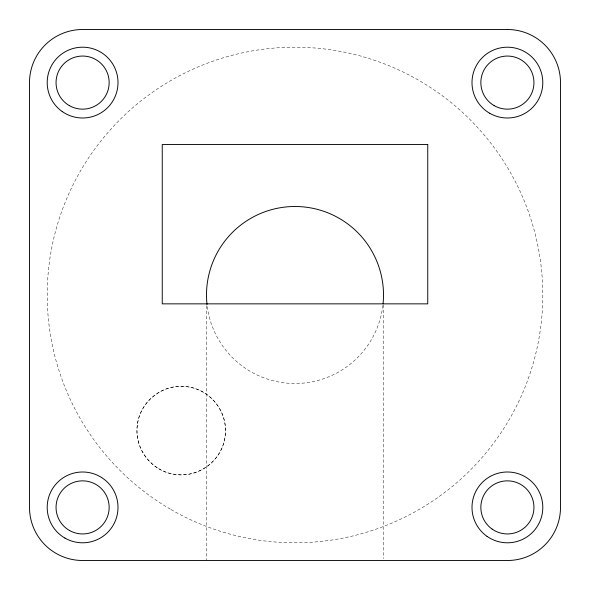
<?xml version="1.0" encoding="UTF-8"?>
<svg xmlns="http://www.w3.org/2000/svg" width="590" height="590" viewBox="0 0 590 590"><rect width="100%" height="100%" fill="white"/><g stroke="black" fill="none" stroke-linecap="round" stroke-linejoin="round"><path stroke-width="0.44" stroke-dasharray="2.95 2.21" d="M383.5 304.772L383.5 558.664M206.5 305.686L206.5 560.5M382.873 305.517A88.5 88.5 0 0 1 207.119 305.443M137.293 425.331C133.937 448.754 152.419 472.266 175.968 474.53C199.391 477.878 222.902 459.396 225.166 435.848C228.514 412.425 210.033 388.913 186.484 386.656C163.061 383.301 139.55 401.783 137.293 425.331M171.1 509.598A247.8 247.8 0 0 0 542.8 295A247.8 247.8 0 0 0 171.1 80.402A247.8 247.8 0 0 0 171.1 509.598M158.481 468.549A44.25 44.25 0 0 0 225.469 431.305A44.25 44.25 0 0 0 159.728 391.915A44.25 44.25 0 0 0 158.481 468.549"/><path stroke-width="0.89" d="M207.016 304.536A88.5 88.5 0 0 1 294.587 206.5A88.5 88.5 0 0 1 383.072 303.71M507.4 29.5L82.6 29.5A53.1 53.1 0 0 0 29.5 82.6L29.5 507.4A53.1 53.1 0 0 0 82.6 560.5L507.4 560.5A53.1 53.1 0 0 0 560.5 507.4L560.5 82.6A53.1 53.1 0 0 0 507.4 29.5M427.75 144.55L162.25 144.55L162.25 303.85L427.75 303.85L427.75 144.55M487.016 536.34A35.4 35.4 0 0 0 542.66 510.579A35.4 35.4 0 0 0 492.525 475.275A35.4 35.4 0 0 0 487.016 536.34M489.7 113.258A35.4 35.4 0 0 0 542.8 82.6A35.4 35.4 0 0 0 489.7 51.942A35.4 35.4 0 0 0 489.7 113.258M62.216 111.54A35.4 35.4 0 0 0 117.86 85.779A35.4 35.4 0 0 0 67.725 50.474A35.4 35.4 0 0 0 62.216 111.54M64.9 538.058A35.4 35.4 0 0 0 118 507.4A35.4 35.4 0 0 0 64.9 476.742A35.4 35.4 0 0 0 64.9 538.058M494.125 105.595A26.55 26.55 0 0 0 533.95 82.6A26.55 26.55 0 0 0 494.125 59.605A26.55 26.55 0 0 0 494.125 105.595M69.325 105.595A26.55 26.55 0 0 0 109.15 82.6A26.55 26.55 0 0 0 69.325 59.605A26.55 26.55 0 0 0 69.325 105.595M69.325 530.395A26.55 26.55 0 0 0 109.15 507.4A26.55 26.55 0 0 0 69.325 484.405A26.55 26.55 0 0 0 69.325 530.395M492.112 529.105A26.55 26.55 0 0 0 533.839 509.782A26.55 26.55 0 0 0 496.242 483.306A26.55 26.55 0 0 0 492.112 529.105"/></g></svg>
